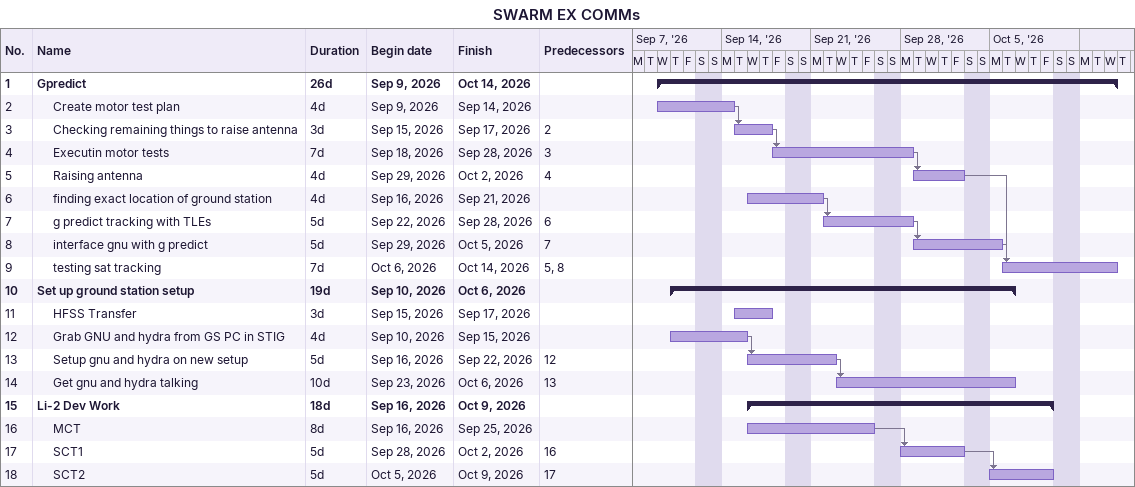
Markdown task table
SWARM EX COMMs

| ID | Level | Task | Duration | Start | Finish | Predecessors |
|---|---|---|---|---|---|---|
| 1 | 1 | **Gpredict** | 26d | 2026-09-09 | 2026-10-14 |  |
| 2 | 2 | Create motor test plan | 4d | 2026-09-09 | 2026-09-14 |  |
| 3 | 2 | Checking remaining things to raise antenna | 3d | 2026-09-15 | 2026-09-17 | 2 |
| 4 | 2 | Executin motor tests | 7d | 2026-09-18 | 2026-09-28 | 3 |
| 5 | 2 | Raising antenna | 4d | 2026-09-29 | 2026-10-02 | 4 |
| 6 | 2 | finding exact location of ground station | 4d | 2026-09-16 | 2026-09-21 |  |
| 7 | 2 | g predict tracking with TLEs | 5d | 2026-09-22 | 2026-09-28 | 6 |
| 8 | 2 | interface gnu with g predict | 5d | 2026-09-29 | 2026-10-05 | 7 |
| 9 | 2 | testing sat tracking | 7d | 2026-10-06 | 2026-10-14 | 5, 8 |
| 10 | 1 | **Set up ground station setup** | 19d | 2026-09-10 | 2026-10-06 |  |
| 11 | 2 | HFSS Transfer | 3d | 2026-09-15 | 2026-09-17 |  |
| 12 | 2 | Grab GNU and hydra from GS PC in STIG | 4d | 2026-09-10 | 2026-09-15 |  |
| 13 | 2 | Setup gnu and hydra on new setup | 5d | 2026-09-16 | 2026-09-22 | 12 |
| 14 | 2 | Get gnu and hydra talking | 10d | 2026-09-23 | 2026-10-06 | 13 |
| 15 | 1 | **Li-2 Dev Work** | 18d | 2026-09-16 | 2026-10-09 |  |
| 16 | 2 | MCT | 8d | 2026-09-16 | 2026-09-25 |  |
| 17 | 2 | SCT1 | 5d | 2026-09-28 | 2026-10-02 | 16 |
| 18 | 2 | SCT2 | 5d | 2026-10-05 | 2026-10-09 | 17 |
